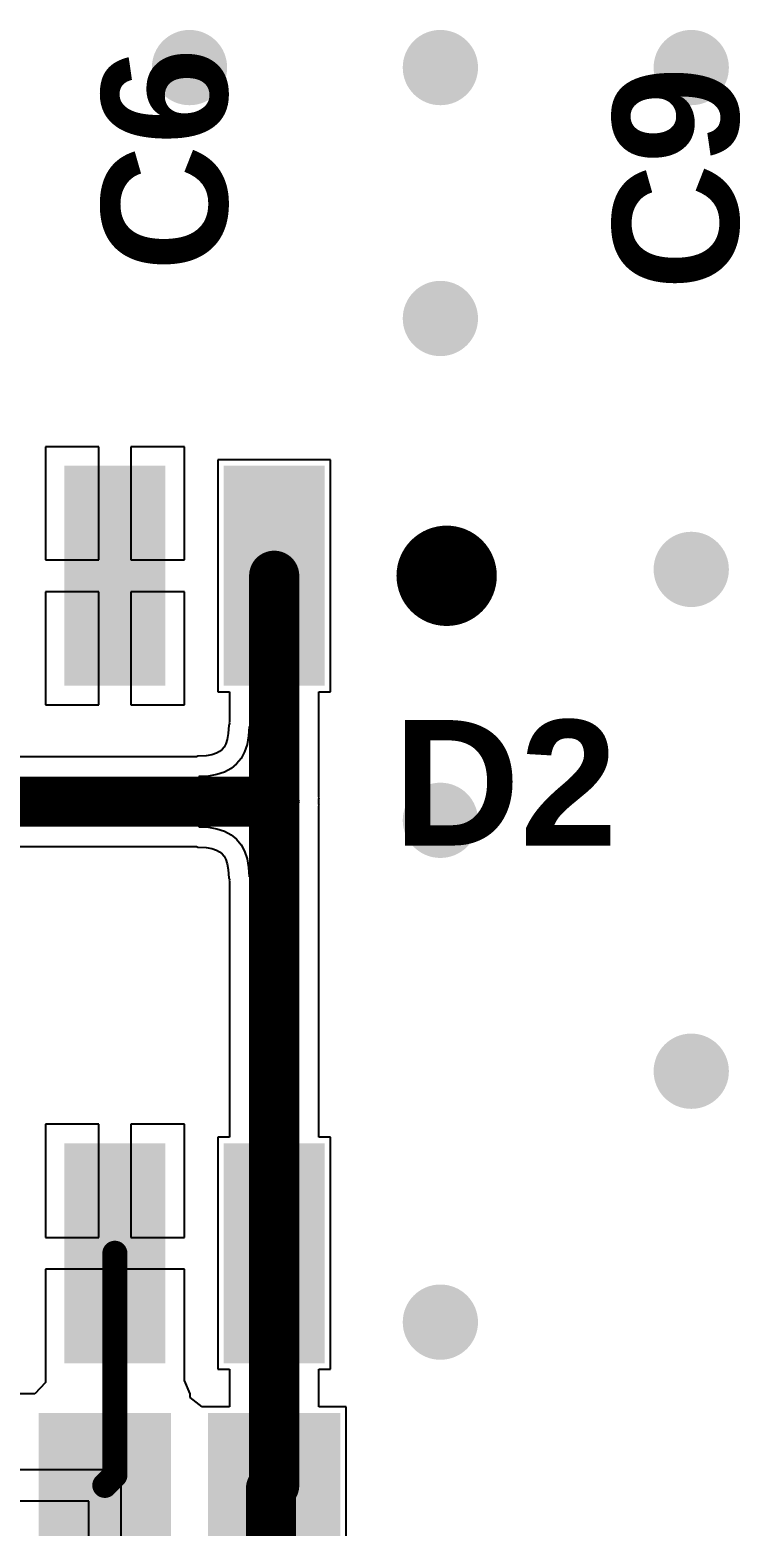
# Model space of a CAD drawing. Header units: millimetres. Extents: x -3.3 to 49.3, y -30.5 to 0.
# Drawn here: x 17.78 to 23.44, y -24.07 to -12.15 of the extents above; entities that cross this region are included whole.
import ezdxf

# ---------------------------------------------------------------- set-up
doc = ezdxf.new("R2010")
doc.units = ezdxf.units.MM
for name, color, linetype in [('BottomLayer', 5, 'Continuous'), ('TopLayer', 1, 'Continuous'), ('TopOverlay', 2, 'Continuous'), ('TopPaste', 8, 'Continuous'), ('TopSolder', 216, 'Continuous'), ('ViaHoleLayer', 16, 'Continuous')]:
    doc.layers.add(name, color=color, linetype=linetype)
doc.styles.add('Arial', font='arialbd.ttf', dxfattribs={"height": 0.2})

# ---------------------------------------------------------------- blocks, each defined once
blk = doc.blocks.new('SOIC8_16')
at = {"layer": 'TopLayer'}
for points in [[(-0.775, -0.3), (-0.775, 0.3), (0.775, 0.3), (0.775, -0.3)], [(4.625, -0.3), (4.625, 0.3), (6.175, 0.3), (6.175, -0.3)], [(-0.775, -1.57), (-0.775, -0.97), (0.775, -0.97), (0.775, -1.57)], [(4.625, -1.57), (4.625, -0.97), (6.175, -0.97), (6.175, -1.57)], [(-0.775, -2.84), (-0.775, -2.24), (0.775, -2.24), (0.775, -2.84)], [(4.625, -2.84), (4.625, -2.24), (6.175, -2.24), (6.175, -2.84)], [(-0.775, -4.11), (-0.775, -3.51), (0.775, -3.51), (0.775, -4.11)], [(4.625, -4.11), (4.625, -3.51), (6.175, -3.51), (6.175, -4.11)]]:
    blk.add_hatch(color=1, dxfattribs=at).paths.add_polyline_path(points)
at = {"layer": 'TopPaste'}
for points in [[(-0.775, -0.3), (-0.775, 0.3), (0.775, 0.3), (0.775, -0.3)], [(4.625, -0.3), (4.625, 0.3), (6.175, 0.3), (6.175, -0.3)], [(-0.775, -1.57), (-0.775, -0.97), (0.775, -0.97), (0.775, -1.57)], [(4.625, -1.57), (4.625, -0.97), (6.175, -0.97), (6.175, -1.57)], [(-0.775, -2.84), (-0.775, -2.24), (0.775, -2.24), (0.775, -2.84)], [(4.625, -2.84), (4.625, -2.24), (6.175, -2.24), (6.175, -2.84)], [(-0.775, -4.11), (-0.775, -3.51), (0.775, -3.51), (0.775, -4.11)], [(4.625, -4.11), (4.625, -3.51), (6.175, -3.51), (6.175, -4.11)]]:
    blk.add_hatch(color=8, dxfattribs=at).paths.add_polyline_path(points)
at = {"layer": 'TopSolder'}
for points in [[(-0.877, -0.402), (-0.877, 0.402), (0.877, 0.402), (0.877, -0.402)], [(4.523, -0.402), (4.523, 0.402), (6.277, 0.402), (6.277, -0.402)], [(-0.877, -1.672), (-0.877, -0.868), (0.877, -0.868), (0.877, -1.672)], [(4.523, -1.672), (4.523, -0.868), (6.277, -0.868), (6.277, -1.672)], [(-0.877, -2.942), (-0.877, -2.138), (0.877, -2.138), (0.877, -2.942)], [(4.523, -2.942), (4.523, -2.138), (6.277, -2.138), (6.277, -2.942)], [(-0.877, -4.212), (-0.877, -3.408), (0.877, -3.408), (0.877, -4.212)], [(4.523, -4.212), (4.523, -3.408), (6.277, -3.408), (6.277, -4.212)]]:
    blk.add_hatch(color=216, dxfattribs=at).paths.add_polyline_path(points)
at = {"layer": 'TopLayer'}
blk.add_line((0, 0), (0, 0), dxfattribs=at)
blk.add_line((0, 0), (0, 0), dxfattribs=at)
blk.add_line((0, 0), (0, 0), dxfattribs=at)
blk.add_line((0, 0), (0, 0), dxfattribs=at)
blk = doc.blocks.new('C0603_22')
at = {"layer": 'TopLayer'}
for points in [[(-1.1, -0.475), (-1.1, 0.475), (-0.25, 0.475), (-0.25, -0.475)], [(0.25, -0.475), (0.25, 0.475), (1.1, 0.475), (1.1, -0.475)]]:
    blk.add_hatch(color=1, dxfattribs=at).paths.add_polyline_path(points)
at = {"layer": 'TopPaste'}
for points in [[(-1.1, -0.475), (-1.1, 0.475), (-0.25, 0.475), (-0.25, -0.475)], [(0.25, -0.475), (0.25, 0.475), (1.1, 0.475), (1.1, -0.475)]]:
    blk.add_hatch(color=8, dxfattribs=at).paths.add_polyline_path(points)
at = {"layer": 'TopSolder'}
for points in [[(-1.202, -0.577), (-1.202, 0.577), (-0.148, 0.577), (-0.148, -0.577)], [(0.148, -0.577), (0.148, 0.577), (1.202, 0.577), (1.202, -0.577)]]:
    blk.add_hatch(color=216, dxfattribs=at).paths.add_polyline_path(points)

msp = doc.modelspace()

# ---------------------------------------------------------------- hatches: boundary and pattern name
at = {"layer": 'BottomLayer'}
h = msp.add_hatch(color=5, dxfattribs=at)
edge = h.paths.add_edge_path()
edge.add_arc((19.05, -12.449), 0.3, 0, 360)
h = msp.add_hatch(color=5, dxfattribs=at)
edge = h.paths.add_edge_path()
edge.add_arc((21.05, -12.449), 0.3, 0, 360)
h = msp.add_hatch(color=5, dxfattribs=at)
edge = h.paths.add_edge_path()
edge.add_arc((23.05, -12.449), 0.3, 0, 360)
h = msp.add_hatch(color=5, dxfattribs=at)
edge = h.paths.add_edge_path()
edge.add_arc((21.05, -14.449), 0.3, 0, 360)
h = msp.add_hatch(color=5, dxfattribs=at)
edge = h.paths.add_edge_path()
edge.add_arc((23.05, -16.449), 0.3, 0, 360)
h = msp.add_hatch(color=5, dxfattribs=at)
edge = h.paths.add_edge_path()
edge.add_arc((21.05, -18.449), 0.3, 0, 360)
h = msp.add_hatch(color=5, dxfattribs=at)
edge = h.paths.add_edge_path()
edge.add_arc((23.05, -20.449), 0.3, 0, 360)
h = msp.add_hatch(color=5, dxfattribs=at)
edge = h.paths.add_edge_path()
edge.add_arc((21.05, -22.449), 0.3, 0, 360)
at = {"layer": 'TopLayer'}
h = msp.add_hatch(color=1, dxfattribs=at)
edge = h.paths.add_edge_path()
edge.add_arc((19.05, -12.449), 0.3, 0, 360)
h = msp.add_hatch(color=1, dxfattribs=at)
edge = h.paths.add_edge_path()
edge.add_arc((21.05, -12.449), 0.3, 0, 360)
h = msp.add_hatch(color=1, dxfattribs=at)
edge = h.paths.add_edge_path()
edge.add_arc((23.05, -12.449), 0.3, 0, 360)
h = msp.add_hatch(color=1, dxfattribs=at)
edge = h.paths.add_edge_path()
edge.add_arc((21.05, -14.449), 0.3, 0, 360)
h = msp.add_hatch(color=1, dxfattribs=at)
edge = h.paths.add_edge_path()
edge.add_arc((23.05, -16.449), 0.3, 0, 360)
h = msp.add_hatch(color=1, dxfattribs=at)
edge = h.paths.add_edge_path()
edge.add_arc((21.05, -18.449), 0.3, 0, 360)
h = msp.add_hatch(color=1, dxfattribs=at)
edge = h.paths.add_edge_path()
edge.add_arc((23.05, -20.449), 0.3, 0, 360)
h = msp.add_hatch(color=1, dxfattribs=at)
edge = h.paths.add_edge_path()
edge.add_arc((21.05, -22.449), 0.3, 0, 360)
at = {"layer": 'ViaHoleLayer'}
h = msp.add_hatch(color=16, dxfattribs=at)
edge = h.paths.add_edge_path()
edge.add_arc((19.05, -12.449), 0.15, 0, 360)
h = msp.add_hatch(color=16, dxfattribs=at)
edge = h.paths.add_edge_path()
edge.add_arc((21.05, -12.449), 0.15, 0, 360)
h = msp.add_hatch(color=16, dxfattribs=at)
edge = h.paths.add_edge_path()
edge.add_arc((23.05, -12.449), 0.15, 0, 360)
h = msp.add_hatch(color=16, dxfattribs=at)
edge = h.paths.add_edge_path()
edge.add_arc((21.05, -14.449), 0.15, 0, 360)
h = msp.add_hatch(color=16, dxfattribs=at)
edge = h.paths.add_edge_path()
edge.add_arc((23.05, -16.449), 0.15, 0, 360)
h = msp.add_hatch(color=16, dxfattribs=at)
edge = h.paths.add_edge_path()
edge.add_arc((21.05, -18.449), 0.15, 0, 360)
h = msp.add_hatch(color=16, dxfattribs=at)
edge = h.paths.add_edge_path()
edge.add_arc((23.05, -20.449), 0.15, 0, 360)
h = msp.add_hatch(color=16, dxfattribs=at)
edge = h.paths.add_edge_path()
edge.add_arc((21.05, -22.449), 0.15, 0, 360)

# ---------------------------------------------------------------- linework, layer by layer
at = {"layer": 'TopLayer'}
for p, q in [((18.328, -15.471), (17.901, -15.471)), ((17.901, -15.471), (17.901, -16.373)), ((18.328, -16.373), (18.328, -15.471)), ((19.009, -15.471), (18.582, -15.471)), ((18.582, -15.471), (18.582, -16.373)), ((19.009, -16.373), (19.009, -15.471)), ((20.175, -15.575), (19.275, -15.575)), ((19.275, -15.575), (19.275, -17.425)), ((20.175, -17.425), (20.175, -15.575)), ((17.901, -16.373), (18.328, -16.373)), ((18.582, -16.373), (19.009, -16.373)), ((18.328, -16.627), (17.901, -16.627)), ((17.901, -16.627), (17.901, -17.529)), ((18.328, -17.529), (18.328, -16.627)), ((19.009, -16.627), (18.582, -16.627)), ((18.582, -16.627), (18.582, -17.529)), ((19.009, -17.529), (19.009, -16.627)), ((17.901, -17.529), (18.328, -17.529)), ((18.582, -17.529), (19.009, -17.529)), ((19.275, -17.425), (19.368, -17.425)), ((19.368, -17.425), (19.368, -17.665)), ((20.082, -18.265), (20.082, -17.425)), ((20.082, -17.425), (20.175, -17.425)), ((19.359, -17.758), (19.351, -17.804)), ((19.363, -17.691), (19.359, -17.758)), ((19.368, -17.68), (19.363, -17.691)), ((19.368, -17.665), (19.366, -17.668)), ((19.366, -17.668), (19.368, -17.68)), ((19.368, -17.68), (19.368, -17.68)), ((19.525, -17.7), (19.521, -17.776)), ((19.925, -18.3), (19.525, -17.7)), ((19.31, -17.885), (19.29, -17.9)), ((19.325, -17.865), (19.31, -17.885)), ((19.339, -17.839), (19.325, -17.865)), ((19.351, -17.804), (19.339, -17.839)), ((19.509, -17.844), (19.489, -17.904)), ((19.521, -17.776), (19.509, -17.844)), ((19.105, -17.943), (15.248, -17.943)), ((19.116, -17.938), (19.105, -17.943)), ((19.183, -17.934), (19.116, -17.938)), ((19.229, -17.926), (19.183, -17.934)), ((19.264, -17.914), (19.229, -17.926)), ((19.29, -17.9), (19.264, -17.914)), ((19.425, -18), (19.381, -18.036)), ((19.461, -17.956), (19.425, -18)), ((19.489, -17.904), (19.461, -17.956)), ((19.201, -18.096), (19.125, -18.1)), ((19.125, -18.1), (19.125, -18.5)), ((19.269, -18.084), (19.201, -18.096)), ((19.329, -18.064), (19.269, -18.084)), ((19.381, -18.036), (19.329, -18.064)), ((19.525, -18.9), (19.925, -18.3)), ((19.925, -18.3), (19.925, -18.3)), ((19.925, -18.3), (19.925, -18.3)), ((19.925, -18.3), (19.925, -18.3)), ((19.925, -18.3), (19.925, -18.3)), ((19.925, -18.3), (19.925, -18.3)), ((19.925, -18.3), (19.925, -18.3)), ((19.925, -18.3), (19.925, -18.3)), ((19.925, -18.3), (19.925, -18.3)), ((19.925, -18.3), (19.925, -18.3)), ((19.925, -18.3), (19.925, -18.3)), ((20.084, -18.268), (20.082, -18.265)), ((20.082, -18.28), (20.084, -18.268)), ((20.082, -18.32), (20.082, -18.28)), ((20.084, -18.332), (20.082, -18.32)), ((20.082, -18.335), (20.084, -18.332)), ((20.082, -20.975), (20.082, -18.335)), ((19.125, -18.5), (19.201, -18.504)), ((19.201, -18.504), (19.269, -18.516)), ((19.269, -18.516), (19.329, -18.536)), ((19.329, -18.536), (19.381, -18.564)), ((19.381, -18.564), (19.425, -18.6)), ((19.425, -18.6), (19.461, -18.644)), ((15.1, -18.657), (19.105, -18.657)), ((19.105, -18.657), (19.116, -18.662)), ((19.116, -18.662), (19.183, -18.666)), ((19.183, -18.666), (19.229, -18.674)), ((19.229, -18.674), (19.264, -18.686)), ((19.264, -18.686), (19.29, -18.7)), ((19.29, -18.7), (19.31, -18.715)), ((19.31, -18.715), (19.325, -18.735)), ((19.461, -18.644), (19.489, -18.696)), ((19.489, -18.696), (19.509, -18.756)), ((19.325, -18.735), (19.339, -18.761)), ((19.339, -18.761), (19.351, -18.796)), ((19.351, -18.796), (19.359, -18.842)), ((19.359, -18.842), (19.363, -18.909)), ((19.509, -18.756), (19.521, -18.824)), ((19.521, -18.824), (19.525, -18.9)), ((19.363, -18.909), (19.368, -18.92)), ((19.368, -18.92), (19.366, -18.932)), ((19.366, -18.932), (19.368, -18.935)), ((19.368, -18.92), (19.368, -18.92)), ((19.368, -18.935), (19.368, -20.975)), ((18.328, -20.871), (17.901, -20.871)), ((17.901, -20.871), (17.901, -21.773)), ((18.328, -21.773), (18.328, -20.871)), ((19.009, -20.871), (18.582, -20.871)), ((18.582, -20.871), (18.582, -21.773)), ((19.009, -21.773), (19.009, -20.871)), ((19.368, -20.975), (19.275, -20.975)), ((19.275, -20.975), (19.275, -22.825)), ((20.175, -20.975), (20.082, -20.975)), ((20.175, -22.825), (20.175, -20.975)), ((17.901, -21.773), (18.328, -21.773)), ((18.582, -21.773), (19.009, -21.773)), ((19.009, -22.027), (17.901, -22.027)), ((17.901, -22.027), (17.901, -22.894)), ((19.009, -22.894), (19.009, -22.027)), ((17.901, -22.894), (17.901, -22.929)), ((19.009, -22.913), (19.009, -22.894)), ((19.275, -22.825), (19.368, -22.825)), ((19.368, -22.825), (19.368, -23.125)), ((20.082, -23.125), (20.082, -22.825)), ((20.082, -22.825), (20.175, -22.825)), ((17.901, -22.929), (17.817, -23.021)), ((19.054, -23.021), (19.009, -22.913)), ((17.817, -23.021), (17.696, -23.021)), ((19.054, -23.05), (19.054, -23.021)), ((19.15, -23.125), (19.054, -23.05)), ((19.181, -23.125), (19.15, -23.125)), ((19.368, -23.125), (19.181, -23.125)), ((20.3, -23.125), (20.082, -23.125)), ((20.3, -24.375), (20.3, -23.125)), ((17.696, -23.623), (18.375, -23.623)), ((18.375, -23.623), (18.375, -23.75)), ((18.375, -23.75), (18.502, -23.75)), ((18.502, -23.75), (18.502, -24.479)), ((18.248, -23.877), (17.696, -23.877)), ((18.248, -24.479), (18.248, -23.877))]:
    msp.add_line(p, q, dxfattribs=at)
for points, const_width in [([(19.725, -18.3), (19.725, -16.5)], 0.4), ([(15.1, -18.3), (19.725, -18.3)], 0.4), ([(19.725, -21.9), (19.725, -18.3)], 0.4), ([(19.725, -23.75), (19.725, -21.9)], 0.4), ([(18.455, -23.67), (18.455, -21.9)], 0.2), ([(18.375, -23.75), (18.455, -23.67)], 0.2), ([(19.7, -24.8), (19.7, -23.775)], 0.4), ([(19.7, -23.775), (19.725, -23.75)], 0.2)]:
    msp.add_lwpolyline(points, dxfattribs=dict(at, const_width=const_width))
for points, const_width in [([(19.625, -16.5, 1), (19.825, -16.5, 1)], 0.2), ([(19.625, -18.3, 1), (19.825, -18.3, 1)], 0.2), ([(19.625, -18.3, 1), (19.825, -18.3, 1)], 0.2), ([(19.625, -18.3, 1), (19.825, -18.3, 1)], 0.2), ([(19.625, -21.9, 1), (19.825, -21.9, 1)], 0.2), ([(19.625, -21.9, 1), (19.825, -21.9, 1)], 0.2), ([(18.405, -21.9, 1), (18.505, -21.9, 1)], 0.1), ([(18.405, -23.67, 1), (18.505, -23.67, 1)], 0.1), ([(18.405, -23.67, 1), (18.505, -23.67, 1)], 0.1), ([(19.6, -23.775, 1), (19.8, -23.775, 1)], 0.2), ([(19.625, -23.75, 1), (19.825, -23.75, 1)], 0.2), ([(18.325, -23.75, 1), (18.425, -23.75, 1)], 0.1), ([(19.65, -23.775, 1), (19.75, -23.775, 1)], 0.1), ([(19.675, -23.75, 1), (19.775, -23.75, 1)], 0.1)]:
    msp.add_lwpolyline(points, format="xyb", close=True, dxfattribs=dict(at, const_width=const_width))
at = {"layer": 'TopOverlay'}
for points, const_width in [([(21.3, -16.5, 1), (20.9, -16.5, 1)], 0.4), ([(20.8, -16.5, 1), (21, -16.5, 1)], 0.2), ([(21.2, -16.5, 1), (21.4, -16.5, 1)], 0.2)]:
    msp.add_lwpolyline(points, format="xyb", close=True, dxfattribs=dict(at, const_width=const_width))

# ---------------------------------------------------------------- block references
for name, p, rotation in [('SOIC8_16', (19.725, -16.5), 270), ('C0603_22', (19.05, -23.75), 180)]:
    msp.add_blockref(name, p, dxfattribs=dict(rotation=rotation))

# ---------------------------------------------------------------- texts
at = {"layer": 'TopOverlay', "style": 'Arial'}
for s, p in [('C6', (19.35, -14.075)), ('C9', (23.425, -14.225))]:
    msp.add_text(s, height=1, rotation=90, dxfattribs=at).set_placement(p)
msp.add_text('D2', height=1, dxfattribs=at).set_placement((20.675, -18.65))

doc.saveas('drawing.dxf')
